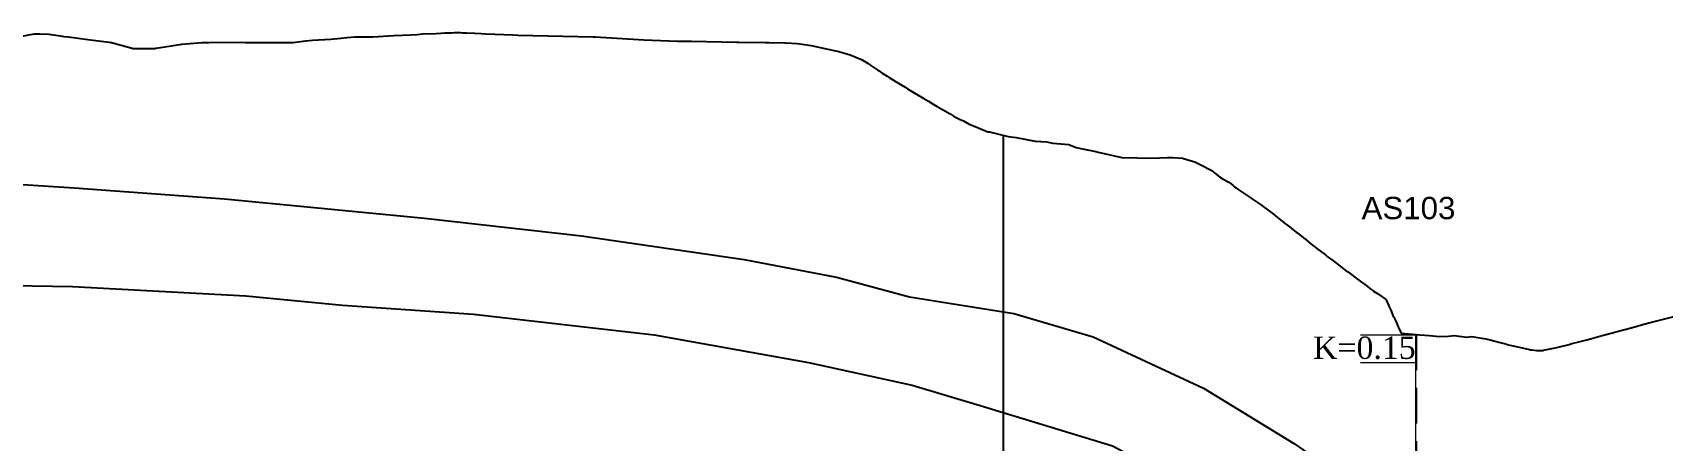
# Model space of a CAD drawing. Header units: inches. Extents: x 444671 to 463716, y 1783086 to 1794968.
# Drawn here: x 451398.9 to 451690.5, y 1787580 to 1787653.1 of the extents above; entities that cross this region are included whole.
import ezdxf

# ---------------------------------------------------------------- set-up
doc = ezdxf.new("R2010")
doc.units = ezdxf.units.IN
doc.header["$MEASUREMENT"] = 0
doc.linetypes.add('DASHED2', pattern=[9.525, 6.35, -3.175])
doc.linetypes.add('HIDDEN', pattern=[0.375, 0.25, -0.125])
for name, color, linetype in [('Dchat', 33, 'Continuous'), ('Dong', 252, 'HIDDEN'), ('Text', 3, 'Continuous')]:
    doc.layers.add(name, color=color, linetype=linetype)
for name, color, linetype, lineweight in [('DIACHAT', 33, 'Continuous', 25), ('HOKHOAN', 250, 'DASHED2', 20), ('tham', 145, 'Continuous', 13)]:
    doc.layers.add(name, color=color, linetype=linetype, lineweight=lineweight)
doc.styles.add('VNARIAL', font='')
doc.styles.add('VNTHUONG', font='')
doc.styles.get('VNARIAL').set_extended_font_data('.VnArial')
doc.styles.get('VNTHUONG').set_extended_font_data('.VnTime')
doc.linetypes.add('_lA1', pattern='A,2,-0.2,["x",Standard,S=0.1,R=0,X=-0.1,Y=-0.05],-0.1', length=2.3)
doc.linetypes.add('_lA2', pattern='A,2,-0.2,["xx",Standard,S=0.1,R=0,X=-0.1,Y=-0.05],-0.18', length=2.38)

msp = doc.modelspace()

# ---------------------------------------------------------------- linework, layer by layer
at = {"layer": 'Dchat', "linetype": '_lA1', "ltscale": 70, "flags": 128}
msp.add_lwpolyline([(449894.6743, 1787610.7555), (449907.5031, 1787613.6246), (449919.7533, 1787616.2018), (449931.489, 1787618.1674), (449938.5605, 1787618.9057), (449943.238, 1787618.9057), (449952.1987, 1787619.1678), (449958.6925, 1787618.6686), (449968.5376, 1787617.8075), (449969.8649, 1787618.2394), (449981.483, 1787618.6025), (449992.3783, 1787618.0581), (449999.8235, 1787617.5137), (450010.9004, 1787616.2435), (450019.7531, 1787614.3254), (450022.5491, 1787613.4876), (450033.4475, 1787609.8597), (450039.1237, 1787610.3132), (450045.5519, 1787612.2885), (450069.5428, 1787615.7561), (450081.5537, 1787616.3276), (450087.56, 1787616.0347), (450092.637, 1787615.2336), (450099.9811, 1787616.6197), (450107.2457, 1787617.0468), (450117.2879, 1787616.4062), (450127.4231, 1787614.4529), (450133.5066, 1787612.8221), (450140.3508, 1787611.4908), (450146.0443, 1787611.1122), (450158.7375, 1787610.5951), (450168.2672, 1787611.3789), (450185.3731, 1787615.0661), (450197.9299, 1787617.5741), (450213.1774, 1787618.4699), (450224.7065, 1787620.2928), (450255.2016, 1787624.0548), (450275.8904, 1787625.8463), (450293.1111, 1787626.742), (450303.918, 1787625.8385), (450312.0404, 1787624.9572), (450334.4369, 1787624.0781), (450395.8781, 1787627.1719), (450480.7664, 1787632.8508), (450567.0581, 1787636.4616), (450622.8198, 1787636.4616), (450653.8455, 1787633.742), (450666.3168, 1787632.1032), (450676.3437, 1787630.5427), (450688.5075, 1787628.6537), (450698.108, 1787627.2978), (450701.1874, 1787626.6854), (450705.7387, 1787625.7301), (450710.715, 1787625.4926), (450720.2207, 1787624.6897), (450729.4081, 1787623.8222), (450743.3057, 1787622.427), (450762.379, 1787619.4194), (450802.2927, 1787613.2193), (450833.1268, 1787606.2577), (450859.1317, 1787601.9293), (450868.2989, 1787600.6509), (450912.5756, 1787600.8325), (450978.5794, 1787600.8325), (451016.3981, 1787601.8527), (451053.0961, 1787599.7775), (451083.5197, 1787595.6577), (451112.912, 1787595.1428), (451143.1284, 1787598.5564), (451147.2311, 1787599.5381), (451172.2709, 1787609.0994), (451193.1312, 1787614.0844), (451217.1659, 1787618.1629), (451246.1889, 1787619.9756), (451263.4213, 1787619.9756), (451283.8281, 1787621.3351), (451303.4864, 1787622.956), (451323.2833, 1787623.9963), (451338.538, 1787625.5438), (451347.3357, 1787626.2218), (451356.6894, 1787626.8895), (451368.0475, 1787626.4444), (451374.506, 1787627.112), (451386.1028, 1787626.7028), (451406.3761, 1787625.361), (451433.2134, 1787623.3927), (451468.9774, 1787619.9408), (451497.0457, 1787616.7422), (451526.1651, 1787612.5508), (451542.6614, 1787609.3522), (451555.7273, 1787605.883), (451574.348, 1787602.8733), (451588.5234, 1787598.6879), (451608.2638, 1787589.5302), (451624.5454, 1787579.5254), (451636.0104, 1787571.6339), (451646.2015, 1787571.6339), (451652.5398, 1787573.2816), (451670.6891, 1787575.7657), (451688.3411, 1787577.0078), (451709.2251, 1787576.511), (451728.8661, 1787574.2752), (451743.7833, 1787571.2943), (451760.1922, 1787569.3069), (451779.6598, 1787568.0653), (451800.0466, 1787569.3074), (451815.0095, 1787571.5455), (451832.1643, 1787576.0169), (451850.3135, 1787580.7368), (451866.7224, 1787583.9662), (451878.6562, 1787584.463), (451895.5623, 1787582.7241), (451914.4574, 1787578.5011), (451926.8884, 1787575.2717), (451940.6173, 1787573.6947), (451948.8372, 1787573.6445), (451963.0415, 1787576.643), (451978.4936, 1787578.3862), (451992.4504, 1787577.6391), (452011.9254, 1787574.4023), (452028.6237, 1787571.414), (452043.8266, 1787569.1728), (452053.7958, 1787567.6786), (452055.8455, 1787567.8461), (452060.8797, 1787569.6674), (452068.7783, 1787574.0037), (452076.1015, 1787577.9163), (452085.3179, 1787582.2866), (452093.9095, 1787584.7839), (452101.4459, 1787586.6521), (452112.7203, 1787587.8379), (452128.3461, 1787587.245), (452140.2835, 1787585.628), (452148.5187, 1787584.9608), (452155.6409, 1787586.0728), (452162.9858, 1787589.1862), (452173.4467, 1787594.7459), (452187.5164, 1787603.2154), (452196.8725, 1787609.2094), (452203.0422, 1787612.7321), (452211.0849, 1787616.5849), (452222.2124, 1787619.4471), (452231.7402, 1787620.4292), (452245.8681, 1787620.586), (452258.8972, 1787619.6449), (452283.8978, 1787617.2904), (452298.1827, 1787613.9966), (452309.0141, 1787611.9576), (452315.495, 1787611.9567), (452328.2101, 1787613.5252), (452337.6287, 1787617.2896), (452342.338, 1787618.2306), (452349.0881, 1787617.9169), (452359.2915, 1787615.2505), (452365.4492, 1787611.6389), (452370.1585, 1787608.1883), (452374.24, 1787606.4629), (452379.7341, 1787606.1492), (452390.793, 1787607.0595), (452402.518, 1787608.5015), (452419.0616, 1787611.5252)], dxfattribs=at)
at = {"layer": 'Dchat', "linetype": '_lA2', "ltscale": 70, "flags": 128}
msp.add_lwpolyline([(449894.6743, 1787607.4586), (449901.4435, 1787609.1542), (449909.6077, 1787611.3712), (449921.0555, 1787614.0316), (449931.527, 1787615.7166), (449938.2714, 1787616.5147), (449943.238, 1787617.0896), (449945.9962, 1787616.8733), (449950.0526, 1787616.5985), (449955.0028, 1787615.8427), (449959.3343, 1787614.3999), (449962.6344, 1787612.6135), (449965.4624, 1787610.0105), (449968.9941, 1787611.1609), (449974.9945, 1787612.5149), (449985.5034, 1787613.9058), (449988.3827, 1787614.1781), (450001.807, 1787613.4193), (450027.6425, 1787608.3602), (450038.3283, 1787607.6014), (450051.246, 1787609.1191), (450065.7016, 1787612.1641), (450075.8331, 1787613.6818), (450082.6719, 1787613.6818), (450090.7772, 1787611.1523), (450101.2254, 1787613.9348), (450114.6497, 1787613.4288), (450128.8339, 1787610.8993), (450146.2013, 1787609.8728), (450164.251, 1787609.1926), (450179.4796, 1787609.768), (450201.079, 1787612.689), (450226.2783, 1787614.7113), (450261.8273, 1787618.0817), (450283.553, 1787618.9835), (450296.0167, 1787618.2416), (450311.9648, 1787615.7185), (450321.6309, 1787612.3882), (450329.5261, 1787608.4459), (450342.8337, 1787612.0779), (450365.8875, 1787614.7587), (450413.6619, 1787618.0385), (450450.1162, 1787621.0635), (450465.2749, 1787621.5681), (450475.6771, 1787620.0549), (450481.3582, 1787616.6494), (450494.6433, 1787621.1656), (450517.0835, 1787623.435), (450574.002, 1787626.5562), (450625.6998, 1787625.4215), (450668.4239, 1787620.8967), (450677.8774, 1787620.2527), (450685.2674, 1787619.5341), (450690.7262, 1787618.5571), (450698.108, 1787616.6978), (450700.4957, 1787615.7715), (450703.2523, 1787613.8847), (450711.0279, 1787614.4696), (450719.7705, 1787614.2456), (450729.8582, 1787613.3496), (450745.9984, 1787611.3334), (450768.4154, 1787607.0771), (450791.2807, 1787601.9247), (450813.2903, 1787596.2681), (450821.9343, 1787594.4217), (450868.2989, 1787587.8619), (450958.2438, 1787584.1432), (450991.4284, 1787580.8949), (451003.5399, 1787578.0726), (451011.6142, 1787574.0408), (451025.0234, 1787577.2837), (451043.1906, 1787578.4932), (451089.7023, 1787578.077), (451123.0931, 1787579.7305), (451140.949, 1787583.2863), (451162.3354, 1787589.1149), (451187.2215, 1787594.9436), (451209.3856, 1787598.8294), (451231.9386, 1787601.938), (451265.4922, 1787605.8536), (451287.6563, 1787608.5736), (451309.956, 1787610.4329), (451323.3384, 1787610.8341), (451338.538, 1787610.5784), (451343.6982, 1787610.009), (451349.5067, 1787608.9536), (451355.4472, 1787606.9748), (451359.1175, 1787605.3959), (451371.0811, 1787607.3811), (451384.4033, 1787608.0468), (451406.0519, 1787607.714), (451437.026, 1787606.0498), (451454.3448, 1787604.3857), (451477.7303, 1787602.7294), (451510.0366, 1787599.0683), (451537.6801, 1787594.076), (451556.2139, 1787590.0359), (451568.3349, 1787586.4077), (451592.026, 1787579.1859), (451605.9134, 1787571.7698), (451619.6437, 1787564.6466), (451626.203, 1787558.8871), (451629.3832, 1787554.5179), (451636.6106, 1787561.1724), (451643.3772, 1787566.2038), (451648.098, 1787568.0906), (451656.5025, 1787569.998), (451671.6092, 1787571.4131), (451690.6937, 1787571.4788), (451717.1506, 1787568.5665), (451734.8632, 1787565.8782), (451752.5759, 1787561.3977), (451767.8222, 1787555.1249), (451784.6311, 1787560.8373), (451803.8633, 1787565.8417), (451823.4379, 1787568.6357), (451852.2005, 1787574.623), (451871.5753, 1787576.8183), (451886.1944, 1787576.4155), (451904.3707, 1787573.4218), (451920.35, 1787569.6299), (451940.6173, 1787565.6947), (451951.5792, 1787564.2432), (451963.7633, 1787564.6423), (451985.7348, 1787566.8377), (451993.3826, 1787567.0361), (452011.1595, 1787565.2399), (452040.5214, 1787558.2548), (452059.297, 1787551.4692), (452069.3575, 1787560.8511), (452080.7427, 1787569.0337), (452088.7323, 1787573.2248), (452100.7167, 1787576.6176), (452111.1032, 1787577.0168), (452118.1646, 1787576.4248), (452132.7457, 1787574.429), (452148.1257, 1787570.8366), (452157.7132, 1787567.2443), (452167.3565, 1787579.4439), (452181.538, 1787592.6159), (452195.9193, 1787601.7964), (452208.7027, 1787607.7836), (452222.0853, 1787610.9769), (452237.1229, 1787612.7701), (452263.2889, 1787612.1713), (452276.727, 1787610.5725), (452296.701, 1787606.7805), (452317.8735, 1787603.9865), (452331.7032, 1787602.3891), (452345.0858, 1787601.7904), (452357.6695, 1787601.3912), (452364.533, 1787600.2451), (452374.7168, 1787596.3923), (452382.4769, 1787598.9666), (452388.6153, 1787600.8348), (452401.3208, 1787602.7093), (452418.7207, 1787604.9759)], dxfattribs=at)
at = {"layer": 'Dchat', "lineweight": 13}
msp.add_lwpolyline([(451646.1779, 1787599.1093), (451646.1779, 1787499.1093)], dxfattribs=at)
at = {"layer": 'DIACHAT', "color": 3, "linetype": 'ByBlock', "ltscale": 10}
msp.add_lwpolyline([(451396.7135, 1787652.4412), (451399.2103, 1787652.9093), (451400.2406, 1787652.9349), (451401.8246, 1787652.8576), (451403.8862, 1787652.5673), (451404.4762, 1787652.4735), (451405.3113, 1787652.3548), (451408.7816, 1787651.8959), (451412.6358, 1787651.4073), (451412.876, 1787651.3762), (451413.0355, 1787651.3548), (451414.7623, 1787650.8903), (451416.7481, 1787650.3548), (451416.9278, 1787650.3035), (451417.2121, 1787650.2855), (451417.5487, 1787650.2791), (451417.5512, 1787650.2791), (451420.7873, 1787650.3193), (451420.9093, 1787650.3373), (451420.99, 1787650.3548), (451425.6041, 1787651.0808), (451429.194, 1787651.3548), (451430.3236, 1787651.3746), (451430.421, 1787651.3734), (451436.3014, 1787651.4225), (451436.9934, 1787651.3548), (451441.5744, 1787651.3548), (451442.0442, 1787651.3548), (451442.0467, 1787651.3548), (451444.6218, 1787651.3548), (451445.5059, 1787651.3548), (451447.7394, 1787651.6815), (451448.9892, 1787651.8091), (451452.2156, 1787651.9815), (451454.0855, 1787652.1753), (451455.1191, 1787652.2444), (451456.5591, 1787652.3548), (451457.1607, 1787652.3548), (451459.7816, 1787652.3548), (451463.4994, 1787652.6375), (451466.5397, 1787652.7503), (451466.5422, 1787652.7503), (451467.6997, 1787652.7984), (451468.6342, 1787652.8925), (451471.102, 1787652.9936), (451471.9402, 1787653.0567), (451472.6551, 1787653.0899), (451473.8793, 1787653.1273), (451474.2895, 1787653.1385), (451474.5128, 1787653.1389), (451475.4065, 1787653.1443), (451475.8023, 1787653.1264), (451476.5718, 1787653.0832), (451477.9982, 1787653.0484), (451479.1059, 1787652.9768), (451479.9781, 1787652.8922), (451484.7771, 1787652.7482), (451485.6601, 1787652.6766), (451491.0352, 1787652.5398), (451491.0377, 1787652.5398), (451499.1307, 1787652.3619), (451499.1581, 1787652.3604), (451499.279, 1787652.3548), (451499.3062, 1787652.3548), (451499.3393, 1787652.3548), (451499.5359, 1787652.3548), (451508.2365, 1787651.8725), (451514.2369, 1787651.6253), (451515.5308, 1787651.6021), (451515.5332, 1787651.6021), (451516.7157, 1787651.5981), (451524.7643, 1787651.4171), (451525.2215, 1787651.4189), (451529.9012, 1787651.3548), (451530.5669, 1787651.3495), (451530.5939, 1787651.3494), (451533.3978, 1787651.3168), (451533.5746, 1787651.3104), (451535.6195, 1787651.1906), (451536.5393, 1787651.0829), (451538.1036, 1787650.8535), (451540.0263, 1787650.415), (451540.0287, 1787650.415), (451540.2987, 1787650.3548), (451543.0848, 1787649.7524), (451544.5323, 1787649.3548), (451545.1193, 1787649.1465), (451547.1467, 1787648.3548), (451548.2953, 1787647.5887), (451548.619, 1787647.3548), (451550.0718, 1787646.403), (451550.1398, 1787646.3548), (451550.8492, 1787645.8983), (451551.7009, 1787645.3548), (451552.0676, 1787645.1276), (451553.3158, 1787644.3548), (451553.9188, 1787643.9689), (451554.9199, 1787643.3548), (451555.375, 1787643.0897), (451556.5742, 1787642.3548), (451557.2442, 1787641.9659), (451558.2485, 1787641.3548), (451559.0979, 1787640.8631), (451559.9385, 1787640.3548), (451560.6484, 1787639.9262), (451561.6377, 1787639.3548), (451562.9543, 1787638.5927), (451563.3545, 1787638.3548), (451563.7159, 1787638.1166), (451564.5218, 1787637.7375), (451564.5242, 1787637.7375), (451564.7758, 1787637.618), (451565.3423, 1787637.3548), (451566.3931, 1787636.7416), (451567.4474, 1787636.3548), (451569.6918, 1787635.405), (451570.0151, 1787635.3548), (451573.342, 1787634.5499), (451574.8096, 1787634.3548), (451578.1847, 1787633.7067), (451580.1953, 1787633.6195), (451581.3431, 1787633.3548), (451584.184, 1787633.0934), (451585.5116, 1787632.5544), (451586.6705, 1787632.3548), (451589.0173, 1787631.8385), (451589.0197, 1787631.8385), (451589.4396, 1787631.7309), (451591.2712, 1787631.3548), (451592.3364, 1787631.0893), (451593.6613, 1787630.7693), (451596.4225, 1787630.7124), (451598.0864, 1787630.6714), (451600.3911, 1787630.7574), (451601.8196, 1787630.8095), (451602.7712, 1787630.7632), (451604.55, 1787630.6889), (451605.4551, 1787630.3548), (451606.7494, 1787630.0102), (451608.0369, 1787629.3548), (451609.3985, 1787628.6709), (451609.9758, 1787628.3548), (451610.3096, 1787628.015), (451611.1134, 1787627.3548), (451611.8122, 1787626.8891), (451612.7985, 1787626.3548), (451613.5128, 1787625.814), (451613.5152, 1787625.814), (451613.8333, 1787625.5674), (451614.1071, 1787625.3548), (451614.4624, 1787625.0796), (451615.5589, 1787624.3548), (451616.9621, 1787623.392), (451617.0164, 1787623.3548), (451617.0664, 1787623.3203), (451618.4706, 1787622.3548), (451619.1676, 1787621.8719), (451619.8644, 1787621.3548), (451620.7873, 1787620.627), (451621.144, 1787620.3548), (451621.5253, 1787620.0543), (451622.3933, 1787619.3548), (451622.9574, 1787618.8953), (451623.6567, 1787618.3548), (451624.8346, 1787617.4477), (451624.9461, 1787617.3548), (451625.0284, 1787617.2866), (451626.081, 1787616.4755), (451626.2276, 1787616.361), (451626.2358, 1787616.3548), (451626.2586, 1787616.3372), (451627.4851, 1787615.3548), (451628.0293, 1787614.9138), (451628.7716, 1787614.3548), (451629.1983, 1787614.0141), (451630.0679, 1787613.3548), (451630.416, 1787613.0766), (451631.3749, 1787612.3548), (451631.8852, 1787611.9765), (451632.6885, 1787611.3548), (451633.8755, 1787610.4721), (451634.0219, 1787610.3548), (451634.0815, 1787610.3071), (451634.4834, 1787610.0128), (451635.3524, 1787609.3548), (451636.306, 1787608.6328), (451636.6863, 1787608.3548), (451637.5211, 1787607.7493), (451638.0083, 1787607.3753), (451638.0108, 1787607.3753), (451638.0366, 1787607.3548), (451638.538, 1787606.9943), (451638.6741, 1787606.8941), (451639.5963, 1787606.3548), (451639.8039, 1787606.159), (451640.8004, 1787605.4277), (451640.8878, 1787605.3611), (451640.8994, 1787605.3548), (451640.9205, 1787605.3091), (451641.3475, 1787604.3548), (451641.4943, 1787604.0394), (451641.8075, 1787603.3548), (451642.1601, 1787602.5103), (451642.2314, 1787602.3548), (451642.6104, 1787601.613), (451642.7187, 1787601.3548), (451643.0468, 1787600.6328), (451643.1741, 1787600.3548), (451643.5291, 1787599.57), (451643.6277, 1787599.3548), (451646.9758, 1787599.0325), (451648.7164, 1787598.9123), (451650.4984, 1787598.7661), (451652.0573, 1787598.7884), (451653.1297, 1787598.9124), (451655.3199, 1787598.6606), (451656.2338, 1787598.7624), (451658.7317, 1787598.3548), (451659.5592, 1787598.1533), (451661.0675, 1787597.7425), (451662.0509, 1787597.4845), (451662.5038, 1787597.3596), (451662.5063, 1787597.3596), (451662.5217, 1787597.3548), (451664.2008, 1787596.9395), (451666.5871, 1787596.4384), (451666.7641, 1787596.3983), (451666.8153, 1787596.3873), (451667.055, 1787596.3548), (451667.8234, 1787596.246), (451667.9222, 1787596.2416), (451668.9603, 1787596.2771), (451669.058, 1787596.291), (451669.3682, 1787596.3548), (451670.2843, 1787596.5382), (451670.8532, 1787596.6651), (451671.9378, 1787596.9328), (451673.6523, 1787597.3548), (451674.1654, 1787597.478), (451675.1335, 1787597.7241), (451676.8416, 1787598.1746), (451677.4936, 1787598.3548), (451679.5359, 1787598.9126), (451681.1542, 1787599.3548), (451682.247, 1787599.6529), (451684.7391, 1787600.3192), (451684.8671, 1787600.3548), (451684.9693, 1787600.383), (451686.9993, 1787600.9445), (451687.0018, 1787600.9445), (451688.5997, 1787601.3548), (451690.0684, 1787601.7269), (451692.4226, 1787602.3548)], dxfattribs=at)
msp.add_lwpolyline([(451396.7135, 1787652.4412), (451399.2103, 1787652.9093), (451400.2406, 1787652.9349), (451401.8246, 1787652.8576), (451403.8862, 1787652.5673), (451404.4762, 1787652.4735), (451405.3113, 1787652.3548), (451408.7816, 1787651.8959), (451412.6358, 1787651.4073), (451412.876, 1787651.3762), (451413.0355, 1787651.3548), (451414.7623, 1787650.8903), (451416.7481, 1787650.3548), (451416.9278, 1787650.3035), (451417.2121, 1787650.2855), (451417.5487, 1787650.2791), (451417.5512, 1787650.2791), (451420.7873, 1787650.3193), (451420.9093, 1787650.3373), (451420.99, 1787650.3548), (451425.6041, 1787651.0808), (451429.194, 1787651.3548), (451430.3236, 1787651.3746), (451430.421, 1787651.3734), (451436.3014, 1787651.4225), (451436.9934, 1787651.3548), (451441.5744, 1787651.3548), (451442.0442, 1787651.3548), (451442.0467, 1787651.3548), (451444.6218, 1787651.3548), (451445.5059, 1787651.3548), (451447.7394, 1787651.6815), (451448.9892, 1787651.8091), (451452.2156, 1787651.9815), (451454.0855, 1787652.1753), (451455.1191, 1787652.2444), (451456.5591, 1787652.3548), (451457.1607, 1787652.3548), (451459.7816, 1787652.3548), (451463.4994, 1787652.6375), (451466.5397, 1787652.7503), (451466.5422, 1787652.7503), (451467.6997, 1787652.7984), (451468.6342, 1787652.8925), (451471.102, 1787652.9936), (451471.9402, 1787653.0567), (451472.6551, 1787653.0899), (451473.8793, 1787653.1273), (451474.2895, 1787653.1385), (451474.5128, 1787653.1389), (451475.4065, 1787653.1443), (451475.8023, 1787653.1264), (451476.5718, 1787653.0832), (451477.9982, 1787653.0484), (451479.1059, 1787652.9768), (451479.9781, 1787652.8922), (451484.7771, 1787652.7482), (451485.6601, 1787652.6766), (451491.0352, 1787652.5398), (451491.0377, 1787652.5398), (451499.1307, 1787652.3619), (451499.1581, 1787652.3604), (451499.279, 1787652.3548), (451499.3062, 1787652.3548), (451499.3393, 1787652.3548), (451499.5359, 1787652.3548), (451508.2365, 1787651.8725), (451514.2369, 1787651.6253), (451515.5308, 1787651.6021), (451515.5332, 1787651.6021), (451516.7157, 1787651.5981), (451524.7643, 1787651.4171), (451525.2215, 1787651.4189), (451529.9012, 1787651.3548), (451530.5669, 1787651.3495), (451530.5939, 1787651.3494), (451533.3978, 1787651.3168), (451533.5746, 1787651.3104), (451535.6195, 1787651.1906), (451536.5393, 1787651.0829), (451538.1036, 1787650.8535), (451540.0263, 1787650.415), (451540.0287, 1787650.415), (451540.2987, 1787650.3548), (451543.0848, 1787649.7524), (451544.5323, 1787649.3548), (451545.1193, 1787649.1465), (451547.1467, 1787648.3548), (451548.2953, 1787647.5887), (451548.619, 1787647.3548), (451550.0718, 1787646.403), (451550.1398, 1787646.3548), (451550.8492, 1787645.8983), (451551.7009, 1787645.3548), (451552.0676, 1787645.1276), (451553.3158, 1787644.3548), (451553.9188, 1787643.9689), (451554.9199, 1787643.3548), (451555.375, 1787643.0897), (451556.5742, 1787642.3548), (451557.2442, 1787641.9659), (451558.2485, 1787641.3548), (451559.0979, 1787640.8631), (451559.9385, 1787640.3548), (451560.6484, 1787639.9262), (451561.6377, 1787639.3548), (451562.9543, 1787638.5927), (451563.3545, 1787638.3548), (451563.7159, 1787638.1166), (451564.5218, 1787637.7375), (451564.5242, 1787637.7375), (451564.7758, 1787637.618), (451565.3423, 1787637.3548), (451566.3931, 1787636.7416), (451567.4474, 1787636.3548), (451569.6918, 1787635.405), (451570.0151, 1787635.3548), (451573.342, 1787634.5499), (451574.8096, 1787634.3548), (451578.1847, 1787633.7067), (451580.1953, 1787633.6195), (451581.3431, 1787633.3548), (451584.184, 1787633.0934), (451585.5116, 1787632.5544), (451586.6705, 1787632.3548), (451589.0173, 1787631.8385), (451589.0197, 1787631.8385), (451589.4396, 1787631.7309), (451591.2712, 1787631.3548), (451592.3364, 1787631.0893), (451593.6613, 1787630.7693), (451596.4225, 1787630.7124), (451598.0864, 1787630.6714), (451600.3911, 1787630.7574), (451601.8196, 1787630.8095), (451602.7712, 1787630.7632), (451604.55, 1787630.6889), (451605.4551, 1787630.3548), (451606.7494, 1787630.0102), (451608.0369, 1787629.3548), (451609.3985, 1787628.6709), (451609.9758, 1787628.3548), (451610.3096, 1787628.015), (451611.1134, 1787627.3548), (451611.8122, 1787626.8891), (451612.7985, 1787626.3548), (451613.5128, 1787625.814), (451613.5152, 1787625.814), (451613.8333, 1787625.5674), (451614.1071, 1787625.3548), (451614.4624, 1787625.0796), (451615.5589, 1787624.3548), (451616.9621, 1787623.392), (451617.0164, 1787623.3548), (451617.0664, 1787623.3203), (451618.4706, 1787622.3548), (451619.1676, 1787621.8719), (451619.8644, 1787621.3548), (451620.7873, 1787620.627), (451621.144, 1787620.3548), (451621.5253, 1787620.0543), (451622.3933, 1787619.3548), (451622.9574, 1787618.8953), (451623.6567, 1787618.3548), (451624.8346, 1787617.4477), (451624.9461, 1787617.3548), (451625.0284, 1787617.2866), (451626.081, 1787616.4755), (451626.2276, 1787616.361), (451626.2358, 1787616.3548), (451626.2586, 1787616.3372), (451627.4851, 1787615.3548), (451628.0293, 1787614.9138), (451628.7716, 1787614.3548), (451629.1983, 1787614.0141), (451630.0679, 1787613.3548), (451630.416, 1787613.0766), (451631.3749, 1787612.3548), (451631.8852, 1787611.9765), (451632.6885, 1787611.3548), (451633.8755, 1787610.4721), (451634.0219, 1787610.3548), (451634.0815, 1787610.3071), (451634.4834, 1787610.0128), (451635.3524, 1787609.3548), (451636.306, 1787608.6328), (451636.6863, 1787608.3548), (451637.5211, 1787607.7493), (451638.0083, 1787607.3753), (451638.0108, 1787607.3753), (451638.0366, 1787607.3548), (451638.538, 1787606.9943), (451638.6741, 1787606.8941), (451639.5963, 1787606.3548), (451639.8039, 1787606.159), (451640.8004, 1787605.4277), (451640.8878, 1787605.3611), (451640.8994, 1787605.3548), (451640.9205, 1787605.3091), (451641.3475, 1787604.3548), (451641.4943, 1787604.0394), (451641.8075, 1787603.3548), (451642.1601, 1787602.5103), (451642.2314, 1787602.3548), (451642.6104, 1787601.613), (451642.7187, 1787601.3548), (451643.0468, 1787600.6328), (451643.1741, 1787600.3548), (451643.5291, 1787599.57), (451643.6277, 1787599.3548), (451646.9758, 1787599.0325), (451648.7164, 1787598.9123), (451650.4984, 1787598.7661), (451652.0573, 1787598.7884), (451653.1297, 1787598.9124), (451655.3199, 1787598.6606), (451656.2338, 1787598.7624), (451658.7317, 1787598.3548), (451659.5592, 1787598.1533), (451661.0675, 1787597.7425), (451662.0509, 1787597.4845), (451662.5038, 1787597.3596), (451662.5063, 1787597.3596), (451662.5217, 1787597.3548), (451664.2008, 1787596.9395), (451666.5871, 1787596.4384), (451666.7641, 1787596.3983), (451666.8153, 1787596.3873), (451667.055, 1787596.3548), (451667.8234, 1787596.246), (451667.9222, 1787596.2416), (451668.9603, 1787596.2771), (451669.058, 1787596.291), (451669.3682, 1787596.3548), (451670.2843, 1787596.5382), (451670.8532, 1787596.6651), (451671.9378, 1787596.9328), (451673.6523, 1787597.3548), (451674.1654, 1787597.478), (451675.1335, 1787597.7241), (451676.8416, 1787598.1746), (451677.4936, 1787598.3548), (451679.5359, 1787598.9126), (451681.1542, 1787599.3548), (451682.247, 1787599.6529), (451684.7391, 1787600.3192), (451684.8671, 1787600.3548), (451684.9693, 1787600.383), (451686.9993, 1787600.9445), (451687.0018, 1787600.9445), (451688.5997, 1787601.3548), (451690.0684, 1787601.7269), (451692.4226, 1787602.3548)], dxfattribs=at)
at = {"layer": 'Dong', "linetype": 'ByBlock'}
msp.add_line((451572.4938, 1787038.3548), (451572.4938, 1787634.7551), dxfattribs=at)
at = {"layer": 'HOKHOAN'}
msp.add_lwpolyline([(451646.3359, 1787599.08), (451646.3359, 1787499.08)], dxfattribs=at)
at = {"layer": 'Text'}
msp.add_lwpolyline([(451396.7135, 1787652.4412), (451399.2103, 1787652.9093), (451400.2406, 1787652.9349), (451401.8246, 1787652.8576), (451403.8862, 1787652.5673), (451404.4762, 1787652.4735), (451405.3113, 1787652.3548), (451408.7816, 1787651.8959), (451412.6358, 1787651.4073), (451412.876, 1787651.3762), (451413.0355, 1787651.3548), (451414.7623, 1787650.8903), (451416.7481, 1787650.3548), (451416.9278, 1787650.3035), (451417.2121, 1787650.2855), (451417.5487, 1787650.2791), (451417.5512, 1787650.2791), (451420.7873, 1787650.3193), (451420.9093, 1787650.3373), (451420.99, 1787650.3548), (451425.6041, 1787651.0808), (451429.194, 1787651.3548), (451430.3236, 1787651.3746), (451430.421, 1787651.3734), (451436.3014, 1787651.4225), (451436.9934, 1787651.3548), (451441.5744, 1787651.3548), (451442.0442, 1787651.3548), (451442.0467, 1787651.3548), (451444.6218, 1787651.3548), (451445.5059, 1787651.3548), (451447.7394, 1787651.6815), (451448.9892, 1787651.8091), (451452.2156, 1787651.9815), (451454.0855, 1787652.1753), (451455.1191, 1787652.2444), (451456.5591, 1787652.3548), (451457.1607, 1787652.3548), (451459.7816, 1787652.3548), (451463.4994, 1787652.6375), (451466.5397, 1787652.7503), (451466.5422, 1787652.7503), (451467.6997, 1787652.7984), (451468.6342, 1787652.8925), (451471.102, 1787652.9936), (451471.9402, 1787653.0567), (451472.6551, 1787653.0899), (451473.8793, 1787653.1273), (451474.2895, 1787653.1385), (451474.5128, 1787653.1389), (451475.4065, 1787653.1443), (451475.8023, 1787653.1264), (451476.5718, 1787653.0832), (451477.9982, 1787653.0484), (451479.1059, 1787652.9768), (451479.9781, 1787652.8922), (451484.7771, 1787652.7482), (451485.6601, 1787652.6766), (451491.0352, 1787652.5398), (451491.0377, 1787652.5398), (451499.1307, 1787652.3619), (451499.1581, 1787652.3604), (451499.279, 1787652.3548), (451499.3062, 1787652.3548), (451499.3393, 1787652.3548), (451499.5359, 1787652.3548), (451508.2365, 1787651.8725), (451514.2369, 1787651.6253), (451515.5308, 1787651.6021), (451515.5332, 1787651.6021), (451516.7157, 1787651.5981), (451524.7643, 1787651.4171), (451525.2215, 1787651.4189), (451529.9012, 1787651.3548), (451530.5669, 1787651.3495), (451530.5939, 1787651.3494), (451533.3978, 1787651.3168), (451533.5746, 1787651.3104), (451535.6195, 1787651.1906), (451536.5393, 1787651.0829), (451538.1036, 1787650.8535), (451540.0263, 1787650.415), (451540.0287, 1787650.415), (451540.2987, 1787650.3548), (451543.0848, 1787649.7524), (451544.5323, 1787649.3548), (451545.1193, 1787649.1465), (451547.1467, 1787648.3548), (451548.2953, 1787647.5887), (451548.619, 1787647.3548), (451550.0718, 1787646.403), (451550.1398, 1787646.3548), (451550.8492, 1787645.8983), (451551.7009, 1787645.3548), (451552.0676, 1787645.1276), (451553.3158, 1787644.3548), (451553.9188, 1787643.9689), (451554.9199, 1787643.3548), (451555.375, 1787643.0897), (451556.5742, 1787642.3548), (451557.2442, 1787641.9659), (451558.2485, 1787641.3548), (451559.0979, 1787640.8631), (451559.9385, 1787640.3548), (451560.6484, 1787639.9262), (451561.6377, 1787639.3548), (451562.9543, 1787638.5927), (451563.3545, 1787638.3548), (451563.7159, 1787638.1166), (451564.5218, 1787637.7375), (451564.5242, 1787637.7375), (451564.7758, 1787637.618), (451565.3423, 1787637.3548), (451566.3931, 1787636.7416), (451567.4474, 1787636.3548), (451569.6918, 1787635.405), (451570.0151, 1787635.3548), (451573.342, 1787634.5499), (451574.8096, 1787634.3548), (451578.1847, 1787633.7067), (451580.1953, 1787633.6195), (451581.3431, 1787633.3548), (451584.184, 1787633.0934), (451585.5116, 1787632.5544), (451586.6705, 1787632.3548), (451589.0173, 1787631.8385), (451589.0197, 1787631.8385), (451589.4396, 1787631.7309), (451591.2712, 1787631.3548), (451592.3364, 1787631.0893), (451593.6613, 1787630.7693), (451596.4225, 1787630.7124), (451598.0864, 1787630.6714), (451600.3911, 1787630.7574), (451601.8196, 1787630.8095), (451602.7712, 1787630.7632), (451604.55, 1787630.6889), (451605.4551, 1787630.3548), (451606.7494, 1787630.0102), (451608.0369, 1787629.3548), (451609.3985, 1787628.6709), (451609.9758, 1787628.3548), (451610.3096, 1787628.015), (451611.1134, 1787627.3548), (451611.8122, 1787626.8891), (451612.7985, 1787626.3548), (451613.5128, 1787625.814), (451613.5152, 1787625.814), (451613.8333, 1787625.5674), (451614.1071, 1787625.3548), (451614.4624, 1787625.0796), (451615.5589, 1787624.3548), (451616.9621, 1787623.392), (451617.0164, 1787623.3548), (451617.0664, 1787623.3203), (451618.4706, 1787622.3548), (451619.1676, 1787621.8719), (451619.8644, 1787621.3548), (451620.7873, 1787620.627), (451621.144, 1787620.3548), (451621.5253, 1787620.0543), (451622.3933, 1787619.3548), (451622.9574, 1787618.8953), (451623.6567, 1787618.3548), (451624.8346, 1787617.4477), (451624.9461, 1787617.3548), (451625.0284, 1787617.2866), (451626.081, 1787616.4755), (451626.2276, 1787616.361), (451626.2358, 1787616.3548), (451626.2586, 1787616.3372), (451627.4851, 1787615.3548), (451628.0293, 1787614.9138), (451628.7716, 1787614.3548), (451629.1983, 1787614.0141), (451630.0679, 1787613.3548), (451630.416, 1787613.0766), (451631.3749, 1787612.3548), (451631.8852, 1787611.9765), (451632.6885, 1787611.3548), (451633.8755, 1787610.4721), (451634.0219, 1787610.3548), (451634.0815, 1787610.3071), (451634.4834, 1787610.0128), (451635.3524, 1787609.3548), (451636.306, 1787608.6328), (451636.6863, 1787608.3548), (451637.5211, 1787607.7493), (451638.0083, 1787607.3753), (451638.0108, 1787607.3753), (451638.0366, 1787607.3548), (451638.538, 1787606.9943), (451638.6741, 1787606.8941), (451639.5963, 1787606.3548), (451639.8039, 1787606.159), (451640.8004, 1787605.4277), (451640.8878, 1787605.3611), (451640.8994, 1787605.3548), (451640.9205, 1787605.3091), (451641.3475, 1787604.3548), (451641.4943, 1787604.0394), (451641.8075, 1787603.3548), (451642.1601, 1787602.5103), (451642.2314, 1787602.3548), (451642.6104, 1787601.613), (451642.7187, 1787601.3548), (451643.0468, 1787600.6328), (451643.1741, 1787600.3548), (451643.5291, 1787599.57), (451643.6277, 1787599.3548), (451646.9758, 1787599.0325), (451648.7164, 1787598.9123), (451650.4984, 1787598.7661), (451652.0573, 1787598.7884), (451653.1297, 1787598.9124), (451655.3199, 1787598.6606), (451656.2338, 1787598.7624), (451658.7317, 1787598.3548), (451659.5592, 1787598.1533), (451661.0675, 1787597.7425), (451662.0509, 1787597.4845), (451662.5038, 1787597.3596), (451662.5063, 1787597.3596), (451662.5217, 1787597.3548), (451664.2008, 1787596.9395), (451666.5871, 1787596.4384), (451666.7641, 1787596.3983), (451666.8153, 1787596.3873), (451667.055, 1787596.3548), (451667.8234, 1787596.246), (451667.9222, 1787596.2416), (451668.9603, 1787596.2771), (451669.058, 1787596.291), (451669.3682, 1787596.3548), (451670.2843, 1787596.5382), (451670.8532, 1787596.6651), (451671.9378, 1787596.9328), (451673.6523, 1787597.3548), (451674.1654, 1787597.478), (451675.1335, 1787597.7241), (451676.8416, 1787598.1746), (451677.4936, 1787598.3548), (451679.5359, 1787598.9126), (451681.1542, 1787599.3548), (451682.247, 1787599.6529), (451684.7391, 1787600.3192), (451684.8671, 1787600.3548), (451684.9693, 1787600.383), (451686.9993, 1787600.9445), (451687.0018, 1787600.9445), (451688.5997, 1787601.3548), (451690.0684, 1787601.7269), (451692.4226, 1787602.3548)], dxfattribs=at)
at = {"layer": 'tham'}
for points in [[(451636.3359, 1787599.08), (451646.3359, 1787599.08)], [(451636.3359, 1787594.08), (451646.3359, 1787594.08)]]:
    msp.add_lwpolyline(points, dxfattribs=at)

# ---------------------------------------------------------------- texts
at = {"layer": 'Dchat', "color": 7, "lineweight": 13, "style": 'VNARIAL'}
msp.add_text('AS103', height=4, dxfattribs=at).set_placement((451636.5437, 1787619.7469))
at = {"layer": 'tham', "color": 0, "style": 'VNTHUONG'}
msp.add_text('K=0.15', height=4, dxfattribs=at).set_placement((451627.8719, 1787594.7504))

doc.saveas('drawing.dxf')
